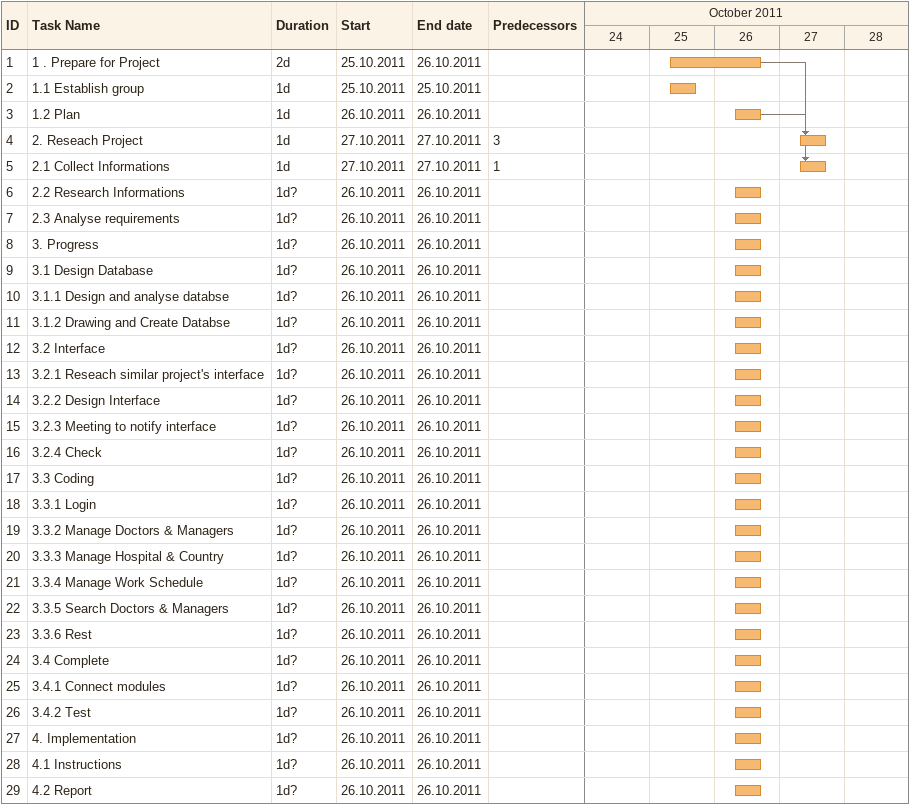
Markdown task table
| ID | Task | Duration | Start | Finish | Predecessors |
|---|---|---|---|---|---|
| 1 | 1 . Prepare for Project | 2d | 2011-10-25 | 2011-10-26 |  |
| 2 | 1.1 Establish group | 1d | 2011-10-25 | 2011-10-25 |  |
| 3 | 1.2 Plan | 1d | 2011-10-26 | 2011-10-26 |  |
| 4 | 2. Reseach Project | 1d | 2011-10-27 | 2011-10-27 | 3 |
| 5 | 2.1 Collect Informations | 1d | 2011-10-27 | 2011-10-27 | 1 |
| 6 | 2.2 Research Informations | 1d? | 2011-10-26 | 2011-10-26 |  |
| 7 | 2.3 Analyse requirements | 1d? | 2011-10-26 | 2011-10-26 |  |
| 8 | 3. Progress | 1d? | 2011-10-26 | 2011-10-26 |  |
| 9 | 3.1 Design Database | 1d? | 2011-10-26 | 2011-10-26 |  |
| 10 | 3.1.1 Design and analyse databse | 1d? | 2011-10-26 | 2011-10-26 |  |
| 11 | 3.1.2 Drawing and Create Databse | 1d? | 2011-10-26 | 2011-10-26 |  |
| 12 | 3.2 Interface | 1d? | 2011-10-26 | 2011-10-26 |  |
| 13 | 3.2.1 Reseach similar project's interface | 1d? | 2011-10-26 | 2011-10-26 |  |
| 14 | 3.2.2 Design Interface | 1d? | 2011-10-26 | 2011-10-26 |  |
| 15 | 3.2.3 Meeting to notify interface | 1d? | 2011-10-26 | 2011-10-26 |  |
| 16 | 3.2.4 Check | 1d? | 2011-10-26 | 2011-10-26 |  |
| 17 | 3.3 Coding | 1d? | 2011-10-26 | 2011-10-26 |  |
| 18 | 3.3.1 Login | 1d? | 2011-10-26 | 2011-10-26 |  |
| 19 | 3.3.2 Manage Doctors & Managers | 1d? | 2011-10-26 | 2011-10-26 |  |
| 20 | 3.3.3 Manage Hospital & Country | 1d? | 2011-10-26 | 2011-10-26 |  |
| 21 | 3.3.4 Manage Work Schedule | 1d? | 2011-10-26 | 2011-10-26 |  |
| 22 | 3.3.5 Search Doctors & Managers | 1d? | 2011-10-26 | 2011-10-26 |  |
| 23 | 3.3.6 Rest | 1d? | 2011-10-26 | 2011-10-26 |  |
| 24 | 3.4 Complete | 1d? | 2011-10-26 | 2011-10-26 |  |
| 25 | 3.4.1 Connect modules | 1d? | 2011-10-26 | 2011-10-26 |  |
| 26 | 3.4.2 Test | 1d? | 2011-10-26 | 2011-10-26 |  |
| 27 | 4. Implementation | 1d? | 2011-10-26 | 2011-10-26 |  |
| 28 | 4.1 Instructions | 1d? | 2011-10-26 | 2011-10-26 |  |
| 29 | 4.2 Report | 1d? | 2011-10-26 | 2011-10-26 |  |
